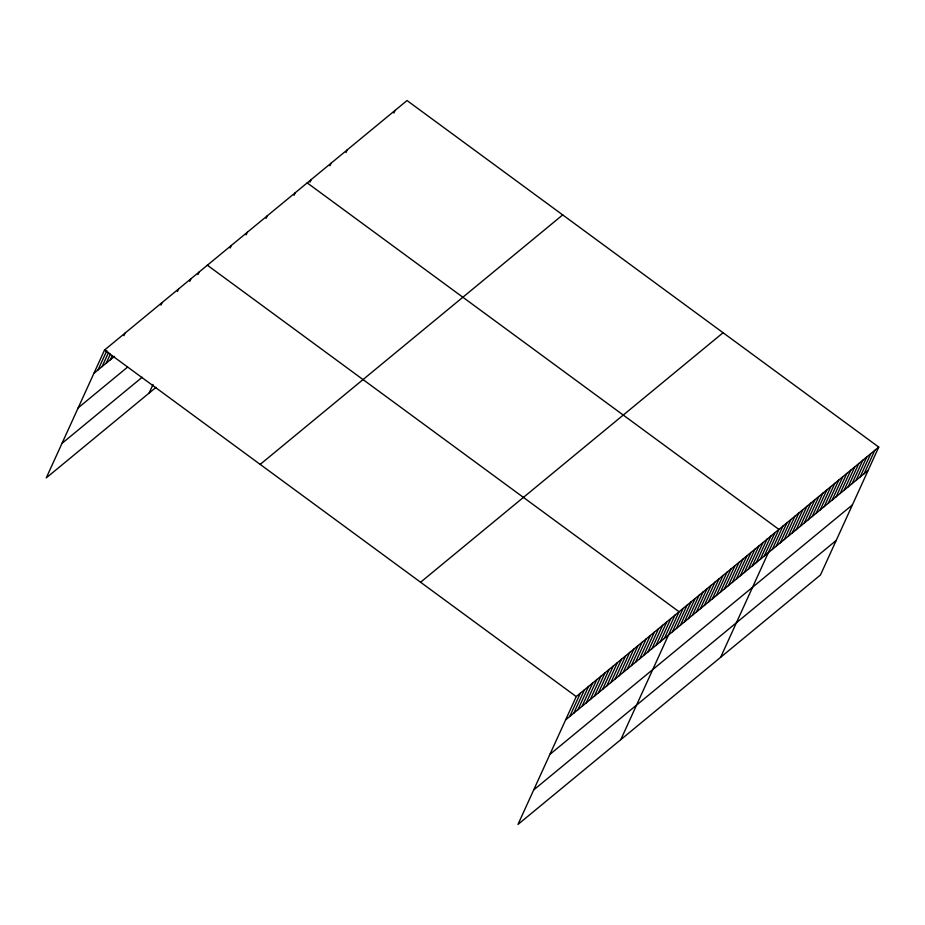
<?xml version="1.0" encoding="UTF-8"?>
<svg xmlns="http://www.w3.org/2000/svg" width="925" height="925" viewBox="0 0 925 925"><rect width="100%" height="100%" fill="white"/><g stroke="black" fill="none" stroke-linecap="round" stroke-linejoin="round"><path stroke-width="1.39" d="M878.75 447.087L576.24 696.583L517.965 824.452L820.475 574.957L878.75 447.087L407.035 100.547L104.525 350.043L46.25 477.913L156.094 387.321M98.027 369.942L106.872 350.529M102.132 366.554L108.618 352.321M106.248 363.155L110.376 354.102M110.364 359.767L112.133 355.882M123.915 335.671L125.095 333.081M160.938 305.123L162.118 302.544M177.403 291.56L178.583 288.97M189.741 281.373L190.92 278.783M197.973 274.586L199.153 271.996M149.098 393.079L153.041 384.453M230.152 248.039L231.331 245.46M246.131 234.869L247.31 232.279M266.099 218.404L267.279 215.814M294.046 195.348L295.225 192.758M310.014 182.179L311.205 179.589M329.982 165.714L331.162 163.124M345.962 152.532L347.141 149.954M393.877 113.012L395.056 110.433M569.742 716.482L580.357 693.195M573.847 713.094L584.461 689.796M577.963 709.695L588.577 686.408M582.079 706.307L592.694 683.008M586.196 702.907L596.81 679.621M590.312 699.52L600.926 676.221M594.417 696.12L605.043 672.833M598.533 692.732L609.147 669.434M602.649 689.333L613.263 666.046M606.765 685.945L617.38 662.647M610.882 682.558L621.496 659.259M614.998 679.158L625.612 655.871M619.103 675.77L629.717 652.472M623.219 672.371L633.833 649.084M627.335 668.983L637.949 645.685M631.451 665.584L642.066 642.297M635.567 662.196L646.182 638.897M639.672 658.797L650.298 635.51M643.788 655.409L654.403 632.11M647.905 652.009L658.519 628.722M652.021 648.622L662.635 625.323M656.137 645.234L666.752 621.935M660.253 641.834L670.868 618.536M664.358 638.447L674.972 615.148M620.814 739.618L679.089 611.76L207.373 265.221M672.475 631.752L683.089 608.465M676.464 628.457L687.078 605.17M680.453 625.173L691.067 601.874M684.454 621.878L695.068 598.579M688.443 618.582L699.057 595.284M692.432 615.287L703.046 592M696.433 611.992L707.047 588.705M700.422 608.696L711.036 585.409M704.411 605.413L715.025 582.114M708.411 602.117L719.026 578.819M712.4 598.822L723.015 575.523M716.389 595.527L727.015 572.24M720.39 592.231L731.004 568.944M724.379 588.947L734.993 565.649M728.38 585.652L738.994 562.354M732.369 582.357L742.983 559.058M736.358 579.062L746.972 555.763M740.358 575.766L750.973 552.479M744.347 572.471L754.962 549.184M748.337 569.187L758.951 545.889M752.337 565.892L762.952 542.593M756.326 562.597L766.941 539.298M760.315 559.301L770.93 536.003M764.316 556.006L774.93 532.719M720.644 657.293L778.919 529.424L307.204 182.884M772.294 549.427L782.92 526.128M776.295 546.132L786.909 522.833M780.284 542.836L790.898 519.538M784.273 539.541L794.899 516.243M788.273 536.246L798.888 512.959M792.263 532.95L802.877 509.663M796.263 529.667L806.878 506.368M800.252 526.371L810.867 503.073M804.241 523.076L814.856 499.778M808.242 519.781L818.856 496.494M812.231 516.485L822.845 493.198M816.22 513.19L826.834 489.903M820.221 509.906L830.835 486.608M824.21 506.611L834.824 483.312M828.199 503.316L838.813 480.017M832.199 500.02L842.814 476.733M836.188 496.725L846.803 473.438M840.178 493.43L850.803 470.143M844.178 490.146L854.793 466.847M848.167 486.851L858.782 463.552M852.156 483.555L862.782 460.257M856.157 480.26L866.771 456.973M860.146 476.965L870.76 453.678M864.147 473.669L874.761 450.382M93.911 373.342L114.48 356.368M78.186 407.844L127.546 367.132M61.975 443.399L142.207 377.238M260.191 464.396L562.701 214.901M420.574 582.23L723.084 332.734M565.626 719.881L868.136 470.386M549.901 754.384L852.411 504.888M533.69 789.938L836.2 540.443M104.525 350.043L576.24 696.583"/></g></svg>
